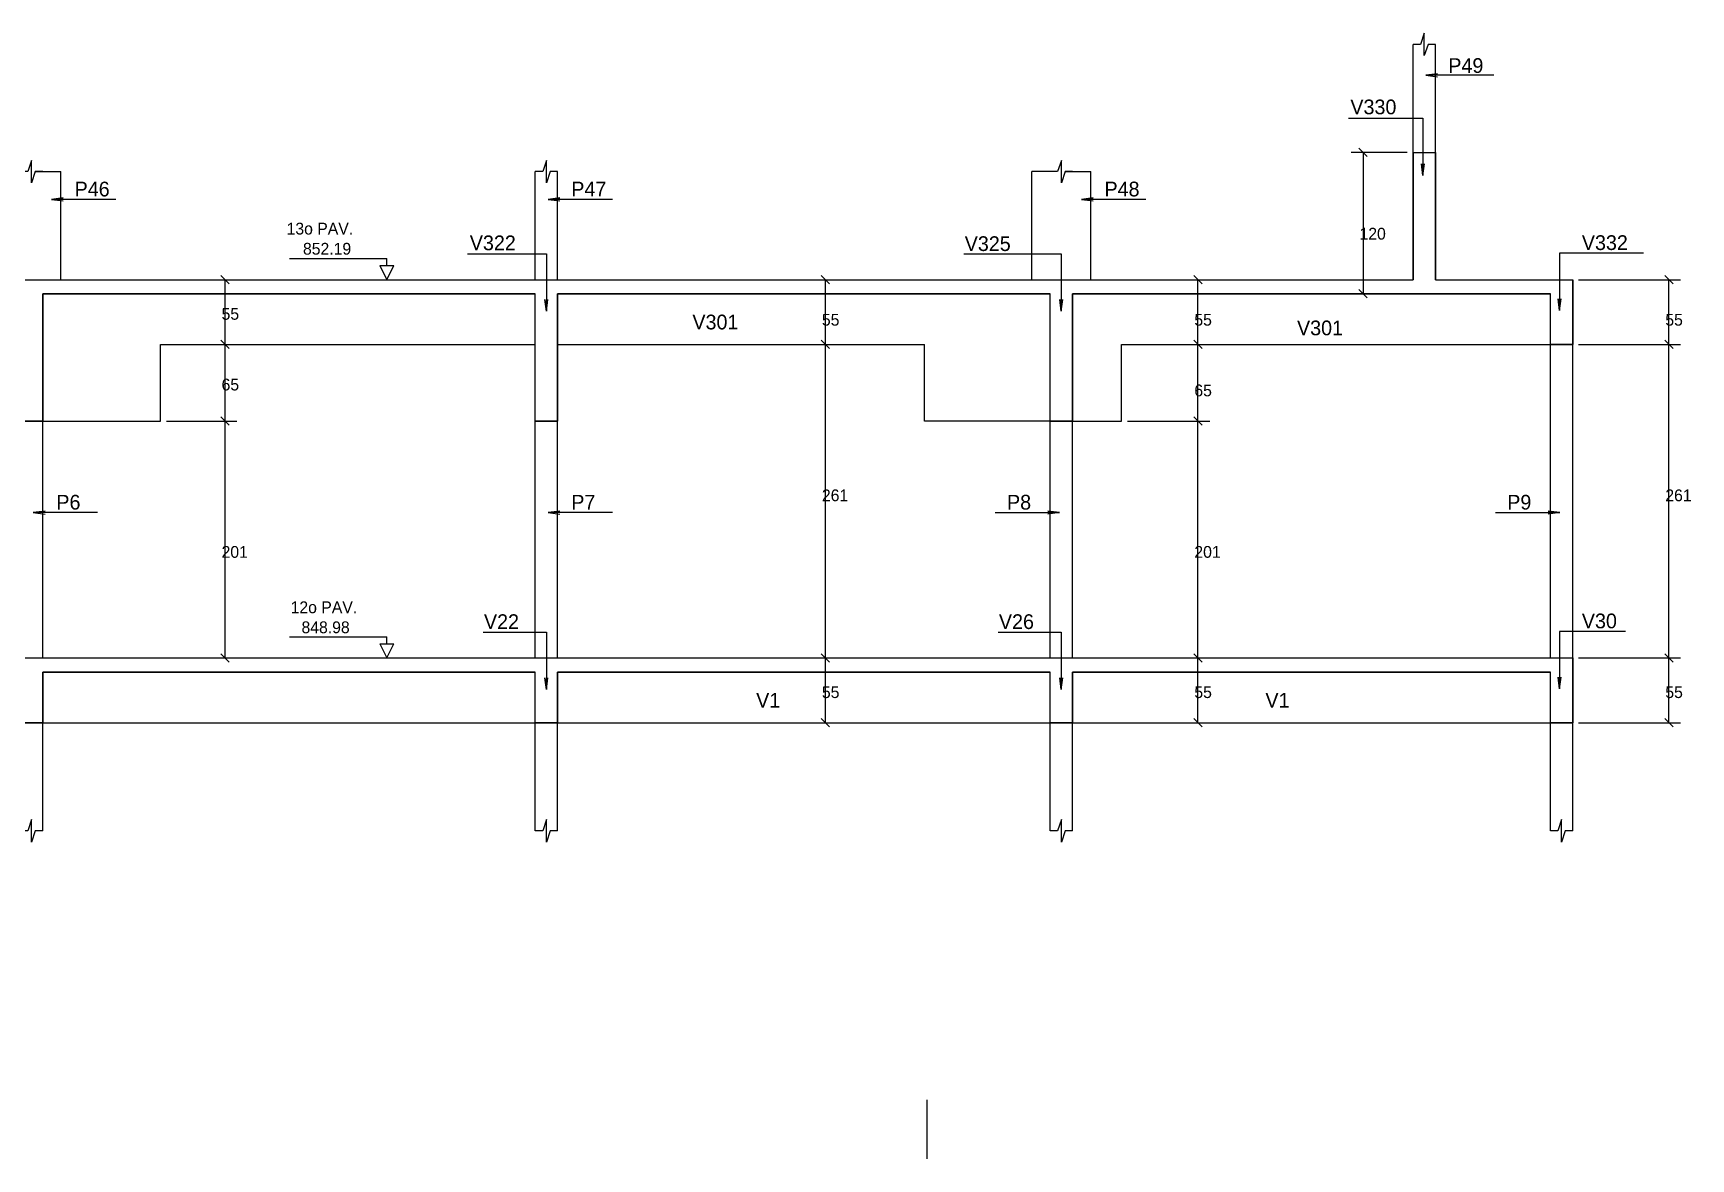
# Model space of a CAD drawing. Header units: metres. Extents: x -5 to 6699, y -6 to 3707.
# Drawn here: x 3362 to 4769, y 737 to 1692 of the extents above; entities that cross this region are included whole.
import ezdxf

# ---------------------------------------------------------------- set-up
doc = ezdxf.new("R2010")
doc.units = ezdxf.units.M

msp = doc.modelspace()

# ---------------------------------------------------------------- linework, layer by layer
at = {"layer": '2', "color": 2}
for p, q in [((4487.38429, 1594.511524), (4494.455358, 1587.440456)), ((3528.743978, 1479.440456), (3521.67291, 1486.511524)), ((4038.208589, 1479.440456), (4031.137521, 1486.511524)), ((4354.291658, 1479.440456), (4347.22059, 1486.511524)), ((4753.972655, 1479.440456), (4746.901587, 1486.511524)), ((4487.38429, 1474.511524), (4494.455358, 1467.440456)), ((3528.743978, 1424.440456), (3521.67291, 1431.511524)), ((3528.743978, 1424.440456), (3521.67291, 1431.511524)), ((4038.208589, 1424.440456), (4031.137521, 1431.511524)), ((4038.208589, 1424.440456), (4031.137521, 1431.511524)), ((4354.291658, 1424.440456), (4347.22059, 1431.511524)), ((4354.291658, 1424.440456), (4347.22059, 1431.511524)), ((4753.972655, 1424.440456), (4746.901587, 1431.511524)), ((4753.972655, 1424.440456), (4746.901587, 1431.511524)), ((3528.743978, 1359.440456), (3521.67291, 1366.511524)), ((3528.743978, 1359.440456), (3521.67291, 1366.511524)), ((4354.291658, 1359.440456), (4347.22059, 1366.511524)), ((4354.291658, 1359.440456), (4347.22059, 1366.511524)), ((3528.743978, 1158.440456), (3521.67291, 1165.511524)), ((4038.208589, 1158.440456), (4031.137521, 1165.511524)), ((4038.208589, 1158.440456), (4031.137521, 1165.511524)), ((4354.291658, 1158.440456), (4347.22059, 1165.511524)), ((4354.291658, 1158.440456), (4347.22059, 1165.511524)), ((4753.972655, 1158.440456), (4746.901587, 1165.511524)), ((4753.972655, 1158.440456), (4746.901587, 1165.511524)), ((4038.208589, 1103.440456), (4031.137521, 1110.511524)), ((4354.291658, 1103.440456), (4347.22059, 1110.511524)), ((4753.972655, 1103.440456), (4746.901587, 1110.511524))]:
    msp.add_line(p, q, dxfattribs=at)
at = {"layer": '3', "color": 3}
for p, q in [((4533.3825, 1590.97599), (4533.3825, 1682.662501)), ((4552.3825, 1590.97599), (4552.3825, 1682.662501)), ((3385.8825, 1482.97599), (3385.8825, 1574.662501)), ((3788.3825, 1482.97599), (3788.3825, 1574.662501)), ((3807.3825, 1482.97599), (3807.3825, 1574.662501)), ((4209.8825, 1482.97599), (4209.8825, 1574.662501)), ((4259.8825, 1482.97599), (4259.8825, 1574.662501)), ((3579.843935, 1500.97599), (3662.4182, 1500.97599)), ((3656.4182, 1494.97599), (3668.4182, 1494.97599)), ((3656.4182, 1494.97599), (3662.4182, 1482.97599)), ((3662.4182, 1494.97599), (3662.4182, 1500.97599)), ((3662.4182, 1482.97599), (3668.4182, 1494.97599)), ((3470.3825, 1362.97599), (3470.3825, 1427.97599)), ((3470.3825, 1427.97599), (3788.3825, 1427.97599)), ((3807.3825, 1427.97599), (4118.8825, 1427.97599)), ((4118.8825, 1362.97599), (4118.8825, 1427.97599)), ((4285.8825, 1362.97599), (4285.8825, 1427.97599)), ((4285.8825, 1427.97599), (4649.8825, 1427.97599)), ((4649.8825, 1161.97599), (4649.8825, 1427.97599)), ((4668.8825, 1161.97599), (4668.8825, 1427.97599)), ((3370.3825, 1362.97599), (3470.3825, 1362.97599)), ((3370.3825, 1161.97599), (3370.3825, 1362.97599)), ((3788.3825, 1161.97599), (3788.3825, 1362.97599)), ((3807.3825, 1161.97599), (3807.3825, 1362.97599)), ((4225.3825, 1362.97599), (4118.8825, 1362.97599)), ((4225.3825, 1161.97599), (4225.3825, 1362.97599)), ((4244.3825, 1362.97599), (4285.8825, 1362.97599)), ((4244.3825, 1161.97599), (4244.3825, 1362.97599)), ((3579.843935, 1179.97599), (3662.4182, 1179.97599)), ((3656.4182, 1173.97599), (3668.4182, 1173.97599)), ((3656.4182, 1173.97599), (3662.4182, 1161.97599)), ((3662.4182, 1173.97599), (3662.4182, 1179.97599)), ((3662.4182, 1161.97599), (3668.4182, 1173.97599)), ((3370.3825, 1015.289479), (3370.3825, 1106.97599)), ((3370.3825, 1106.97599), (3788.3825, 1106.97599)), ((3788.3825, 1015.289479), (3788.3825, 1106.97599)), ((3807.3825, 1015.289479), (3807.3825, 1106.97599)), ((3807.3825, 1106.97599), (4225.3825, 1106.97599)), ((4225.3825, 1015.289479), (4225.3825, 1106.97599)), ((4244.3825, 1015.289479), (4244.3825, 1106.97599)), ((4244.3825, 1106.97599), (4649.8825, 1106.97599)), ((4649.8825, 1015.289479), (4649.8825, 1106.97599)), ((4668.8825, 1015.289479), (4668.8825, 1106.97599)), ((4120.625331, 786.94355), (4120.625331, 736.94405))]:
    msp.add_line(p, q, dxfattribs=at)
at = {"layer": '6', "color": 6}
for p, q in [((4533.3825, 1590.97599), (4533.3825, 1482.97599)), ((4533.3825, 1590.97599), (4552.3825, 1590.97599)), ((4552.3825, 1482.97599), (4552.3825, 1590.97599)), ((1178.8825, 1482.97599), (4533.3825, 1482.97599)), ((4552.3825, 1482.97599), (4668.8825, 1482.97599)), ((4668.8825, 1427.97599), (4668.8825, 1482.97599)), ((3370.3825, 1470.97599), (3788.3825, 1470.97599)), ((3370.3825, 1362.97599), (3370.3825, 1470.97599)), ((3788.3825, 1362.97599), (3788.3825, 1470.97599)), ((3807.3825, 1470.97599), (4225.3825, 1470.97599)), ((3807.3825, 1362.97599), (3807.3825, 1470.97599)), ((4225.3825, 1362.97599), (4225.3825, 1470.97599)), ((4244.3825, 1470.97599), (4649.8825, 1470.97599)), ((4244.3825, 1362.97599), (4244.3825, 1470.97599)), ((4649.8825, 1427.97599), (4649.8825, 1470.97599)), ((4649.8825, 1427.97599), (4668.8825, 1427.97599)), ((3351.3825, 1362.97599), (3370.3825, 1362.97599)), ((3788.3825, 1362.97599), (3807.3825, 1362.97599)), ((4225.3825, 1362.97599), (4244.3825, 1362.97599)), ((1178.8825, 1161.97599), (4668.8825, 1161.97599)), ((4668.8825, 1106.97599), (4668.8825, 1161.97599)), ((3370.3825, 1149.97599), (3788.3825, 1149.97599)), ((3370.3825, 1106.97599), (3370.3825, 1149.97599)), ((3788.3825, 1106.97599), (3788.3825, 1149.97599)), ((3807.3825, 1149.97599), (4225.3825, 1149.97599)), ((3807.3825, 1106.97599), (3807.3825, 1149.97599)), ((4225.3825, 1106.97599), (4225.3825, 1149.97599)), ((4244.3825, 1149.97599), (4649.8825, 1149.97599)), ((4244.3825, 1106.97599), (4244.3825, 1149.97599)), ((4649.8825, 1106.97599), (4649.8825, 1149.97599)), ((3351.3825, 1106.97599), (3370.3825, 1106.97599)), ((3788.3825, 1106.97599), (3807.3825, 1106.97599)), ((4225.3825, 1106.97599), (4244.3825, 1106.97599)), ((4649.8825, 1106.97599), (4668.8825, 1106.97599))]:
    msp.add_line(p, q, dxfattribs=at)
at = {"layer": '8', "color": 8}
for points in [[(1178.8825, 1482.97599), (4533.3825, 1482.97599), (4533.3825, 1590.97599), (4552.3825, 1590.97599), (4552.3825, 1482.97599), (4668.8825, 1482.97599), (4668.8825, 1427.97599), (4649.8825, 1427.97599), (4649.8825, 1470.97599), (4244.3825, 1470.97599), (4244.3825, 1362.97599), (4225.3825, 1362.97599), (4225.3825, 1470.97599), (3807.3825, 1470.97599), (3807.3825, 1362.97599), (3788.3825, 1362.97599), (3788.3825, 1470.97599), (3370.3825, 1470.97599), (3370.3825, 1362.97599), (3351.3825, 1362.97599)], [(1178.8825, 1161.97599), (4668.8825, 1161.97599), (4668.8825, 1106.97599), (4649.8825, 1106.97599), (4649.8825, 1149.97599), (4244.3825, 1149.97599), (4244.3825, 1106.97599), (4225.3825, 1106.97599), (4225.3825, 1149.97599), (3807.3825, 1149.97599), (3807.3825, 1106.97599), (3788.3825, 1106.97599), (3788.3825, 1149.97599), (3370.3825, 1149.97599), (3370.3825, 1106.97599), (3351.3825, 1106.97599)]]:
    msp.add_lwpolyline(points, dxfattribs=at)
at = {"layer": '9', "color": 9}
for p, q in [((4528.3825, 1590.97599), (4480.919824, 1590.97599)), ((4490.919824, 1590.97599), (4490.919824, 1470.97599)), ((3364.049155, 1574.662501), (3385.8825, 1574.662501)), ((4231.715827, 1574.662501), (4209.8825, 1574.662501)), ((4238.049155, 1574.662501), (4259.8825, 1574.662501)), ((3525.208444, 1427.97599), (3525.208444, 1482.97599)), ((4034.673055, 1427.97599), (4034.673055, 1482.97599)), ((4348.182344, 1482.97599), (4360.756124, 1482.97599)), ((4350.756124, 1427.97599), (4350.756124, 1482.97599)), ((4673.8825, 1482.97599), (4760.437121, 1482.97599)), ((4750.437121, 1427.97599), (4750.437121, 1482.97599)), ((4500.284481, 1470.97599), (4480.919824, 1470.97599)), ((3525.208444, 1362.97599), (3525.208444, 1427.97599)), ((4034.673055, 1161.97599), (4034.673055, 1427.97599)), ((4350.756124, 1362.97599), (4350.756124, 1427.97599)), ((4351.074777, 1427.97599), (4360.756124, 1427.97599)), ((4673.8825, 1427.97599), (4760.437121, 1427.97599)), ((4750.437121, 1161.97599), (4750.437121, 1427.97599)), ((3475.3825, 1362.97599), (3535.208444, 1362.97599)), ((3525.208444, 1161.97599), (3525.208444, 1362.97599)), ((4290.8825, 1362.97599), (4360.756124, 1362.97599)), ((4350.756124, 1161.97599), (4350.756124, 1362.97599)), ((4034.673055, 1106.97599), (4034.673055, 1161.97599)), ((4332.16294, 1161.97599), (4360.756124, 1161.97599)), ((4350.756124, 1106.97599), (4350.756124, 1161.97599)), ((4673.8825, 1161.97599), (4760.437121, 1161.97599)), ((4750.437121, 1106.97599), (4750.437121, 1161.97599)), ((4333.637514, 1106.97599), (4360.756124, 1106.97599)), ((4673.8825, 1106.97599), (4760.437121, 1106.97599))]:
    msp.add_line(p, q, dxfattribs=at)
for points in [[(4552.3825, 1682.662501), (4546.049155, 1682.662501), (4542.8825, 1673.162501), (4542.8825, 1692.1625), (4539.715827, 1682.662501), (4533.3825, 1682.662501)], [(4601.901521, 1656.408127), (4544.249774, 1656.408127), (4554.164222, 1657.713389), (4544.249774, 1656.408127), (4554.164222, 1655.102865)], [(4478.552936, 1620.107634), (4541.758691, 1620.107634), (4541.758691, 1571.431738), (4540.453429, 1581.346187), (4541.758691, 1571.431738), (4543.063953, 1581.346187)], [(3370.3825, 1574.662501), (3364.049155, 1574.662501), (3360.8825, 1565.162501), (3360.8825, 1584.1625), (3357.715827, 1574.662501), (3351.3825, 1574.662501)], [(3807.3825, 1574.662501), (3801.049155, 1574.662501), (3797.8825, 1565.162501), (3797.8825, 1584.1625), (3794.715827, 1574.662501), (3788.3825, 1574.662501)], [(4244.3825, 1574.662501), (4238.049155, 1574.662501), (4234.8825, 1565.162501), (4234.8825, 1584.1625), (4231.715827, 1574.662501), (4225.3825, 1574.662501)], [(3432.548767, 1551.092007), (3377.950267, 1551.092007), (3387.864716, 1552.397269), (3377.950267, 1551.092007), (3387.864716, 1549.786745)], [(3854.048767, 1551.092007), (3799.450267, 1551.092007), (3809.364716, 1552.397269), (3799.450267, 1551.092007), (3809.364716, 1549.786745)], [(4306.548767, 1551.092007), (4251.950267, 1551.092007), (4261.864716, 1552.397269), (4251.950267, 1551.092007), (4261.864716, 1549.786745)], [(4729.022727, 1505.475834), (4657.662632, 1505.475834), (4657.662632, 1456.799938), (4656.35737, 1466.714386), (4657.662632, 1456.799938), (4658.967894, 1466.714386)], [(3730.858157, 1504.858578), (3797.859519, 1504.858578), (3797.859519, 1456.182682), (3796.554257, 1466.09713), (3797.859519, 1456.182682), (3799.164781, 1466.09713)], [(4152.215909, 1504.858578), (4234.859519, 1504.858578), (4234.859519, 1456.182682), (4233.554257, 1466.09713), (4234.859519, 1456.182682), (4236.164781, 1466.09713)], [(3417.048767, 1285.358604), (3362.450267, 1285.358604), (3372.364716, 1286.663866), (3362.450267, 1285.358604), (3372.364716, 1284.053343)], [(3854.048767, 1285.358604), (3799.450267, 1285.358604), (3809.364716, 1286.663866), (3799.450267, 1285.358604), (3809.364716, 1284.053343)], [(4178.716233, 1285.358604), (4233.314733, 1285.358604), (4223.400284, 1286.663866), (4233.314733, 1285.358604), (4223.400284, 1284.053343)], [(4603.216233, 1285.358604), (4657.814733, 1285.358604), (4647.900284, 1286.663866), (4657.814733, 1285.358604), (4647.900284, 1284.053343)], [(3744.119104, 1183.858578), (3797.859519, 1183.858578), (3797.859519, 1135.182682), (3796.554257, 1145.09713), (3797.859519, 1135.182682), (3799.164781, 1145.09713)], [(4181.119104, 1183.858578), (4234.859519, 1183.858578), (4234.859519, 1135.182682), (4233.554257, 1145.09713), (4234.859519, 1135.182682), (4236.164781, 1145.09713)], [(4713.779907, 1184.475834), (4657.662632, 1184.475834), (4657.662632, 1135.799938), (4656.35737, 1145.714386), (4657.662632, 1135.799938), (4658.967894, 1145.714386)], [(3370.3825, 1015.289479), (3364.049155, 1015.289479), (3360.8825, 1005.789479), (3360.8825, 1024.789478), (3357.715827, 1015.289479), (3351.3825, 1015.289479)], [(3807.3825, 1015.289479), (3801.049155, 1015.289479), (3797.8825, 1005.789479), (3797.8825, 1024.789478), (3794.715827, 1015.289479), (3788.3825, 1015.289479)], [(4244.3825, 1015.289479), (4238.049155, 1015.289479), (4234.8825, 1005.789479), (4234.8825, 1024.789478), (4231.715827, 1015.289479), (4225.3825, 1015.289479)], [(4668.8825, 1015.289479), (4662.549155, 1015.289479), (4659.3825, 1005.789479), (4659.3825, 1024.789478), (4656.215827, 1015.289479), (4649.8825, 1015.289479)]]:
    msp.add_lwpolyline(points, dxfattribs=at)

# ---------------------------------------------------------------- texts
at = {"layer": '2', "color": 2}
for s, p in [('120', (4487.919824, 1516.97599)), ('55', (3522.208444, 1448.97599)), ('55', (4031.673055, 1443.97599)), ('55', (4347.756124, 1443.97599)), ('55', (4747.437121, 1443.97599)), ('65', (3522.208444, 1388.97599)), ('65', (4347.756124, 1383.97599)), ('261', (4031.673055, 1294.97599)), ('261', (4747.437121, 1294.97599)), ('201', (3522.208444, 1246.97599)), ('201', (4347.756124, 1246.97599)), ('55', (4031.673055, 1127.97599)), ('55', (4347.756124, 1127.97599)), ('55', (4747.437121, 1127.97599))]:
    msp.add_text(s, height=10, dxfattribs=at).set_placement(p)
at = {"layer": '3', "color": 3}
for s, height, p in [('P49', 12.5, (4563.27776, 1658.432165)), ('V330', 12.5, (4480.157618, 1623.320521)), ('P46', 12.5, (3397.493606, 1553.631399)), ('P47', 12.5, (3818.993606, 1553.631399)), ('P48', 12.5, (4271.493606, 1553.631399)), ('13o PAV.', 10, (3577.396313, 1521.2906)), ('V322', 12.5, (3732.864417, 1507.963512)), ('V325', 12.5, (4152.871142, 1507.303089)), ('V332', 12.5, (4676.592377, 1508.151678)), ('852.19', 10, (3591.285671, 1504.222947)), ('V301', 12.5, (3921.76635, 1440.784487)), ('V301', 12.5, (4434.881704, 1435.784487)), ('P6', 12.5, (3381.993606, 1287.897996)), ('P7', 12.5, (3818.993606, 1287.897996)), ('P8', 12.5, (4188.771394, 1287.897996)), ('P9', 12.5, (4613.271394, 1287.897996)), ('12o PAV.', 10, (3580.819104, 1199.981128)), ('V22', 12.5, (3744.878945, 1186.534422)), ('V26', 12.5, (4181.878945, 1186.534422)), ('V30', 12.5, (4676.592377, 1187.151678)), ('848.98', 10, (3590.040211, 1182.986649)), ('V1', 12.5, (3975.885002, 1119.784487)), ('V1', 12.5, (4408.058557, 1119.784487))]:
    msp.add_text(s, height=height, dxfattribs=at).set_placement(p)

doc.saveas('drawing.dxf')
